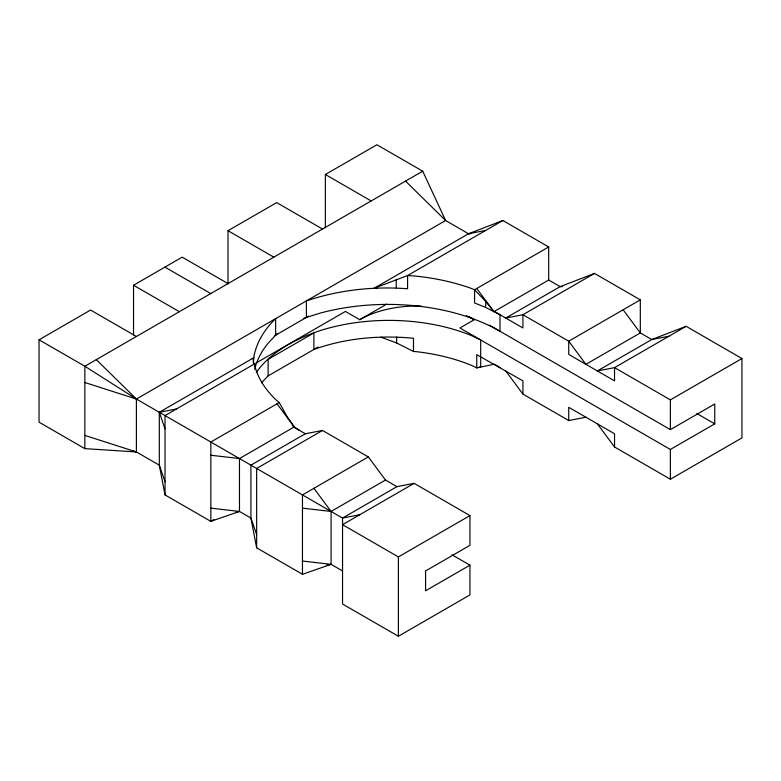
<?xml version="1.0" encoding="UTF-8"?>
<svg xmlns="http://www.w3.org/2000/svg" width="781" height="781" viewBox="0 0 781 781"><rect width="100%" height="100%" fill="white"/><g stroke="black" fill="none" stroke-linecap="round" stroke-linejoin="round"><path stroke-width="1.17" d="M253.395 363.038L253.815 357.698L159.304 412.27L159.304 465.164L165.025 494.92L210.841 521.366L239.474 511.448L250.926 518.067L256.646 534.595M253.435 359.387C255.612 343.62 264.251 329.514 275.634 318.658L275.634 335.186M261.42 382.836L268.127 375.886L318.092 347.037M276.952 333.78L267.776 343.611A158.836 91.709 0 0 0 254.645 369.247M165.025 481.701L159.304 465.164L136.392 451.945L84.856 448.636L39.05 422.189L39.05 339.803L90.586 310.047L136.392 336.494M133.531 334.922L133.531 285.25L182.207 257.154L228.013 283.601M228.013 284.011L228.013 230.698L276.689 202.601L322.504 229.048M325.365 227.808L325.365 174.495L376.901 144.749L422.706 171.195L445.619 220.515L468.522 233.744L470.894 233.744M422.706 171.195L84.856 366.25L39.05 339.803M444.223 218.514L445.619 220.515L136.392 399.042L84.856 382.514M274.883 335.625L308.651 316.12M502.876 220.515L468.522 233.744L374.001 288.316L407.575 275.547L502.876 220.515L548.692 246.972L548.692 280.633M255.865 363.126L345.407 311.434L359.719 319.702A80.98 46.753 0 0 1 416.986 306.006L421.193 306.162M359.719 319.702L386.79 304.073M210.841 455.245L239.474 458.554L294.222 426.943L286.773 415.98L279.237 402.537L210.841 442.026L210.841 521.366L213.965 519.57M548.692 246.972L474.565 289.761L469.586 287.779A158.836 91.709 0 0 0 415.492 276.074L407.575 275.547L407.575 288.765C373.503 286.168 338.788 289.936 306.377 300.91L306.377 317.437M486.007 300.949L485.528 307.333L500.016 314.743L500.016 331.271A158.836 91.709 0 0 0 320.962 312.898L303.936 318.199M469.039 316.695L474.243 319.702L459.931 327.971L670.371 449.465L714.752 423.839L714.752 404.002L670.371 429.628L489.462 325.179M485.528 307.333L474.565 302.989L474.565 289.761L485.528 301.232L493.943 311.639L548.692 280.028L560.143 286.637L562.505 286.637M84.856 448.636L84.856 366.25L136.392 399.042L342.547 518.067L342.547 604.025L398.378 636.251L469.947 594.927L469.947 565.171L425.577 590.797L425.577 570.96L469.947 545.333L469.947 515.587L414.125 483.351L396.943 486.651L385.492 480.042L368.31 456.905L322.504 430.448L305.322 433.758L250.926 465.164L250.926 518.067L256.646 547.823L302.462 574.269L331.085 564.351L342.547 570.96M322.504 430.448L256.646 468.473L256.646 547.823M594.497 273.418L522.919 314.743L505.737 318.052L560.143 286.637L594.497 273.418L640.313 299.865L640.313 333.526M368.31 456.905L302.462 494.92L302.462 574.269M640.313 299.865L568.734 341.19L522.919 314.743L522.919 327.961L494.285 311.434M385.492 480.042L331.085 511.448L302.462 508.148M668.936 336.23L651.764 339.54L640.313 332.921L585.906 364.336L568.734 341.19L568.734 354.418L614.54 380.864L614.54 367.636L686.118 326.312L741.95 358.547L741.95 437.897L670.371 479.222L614.54 446.986L597.358 423.839M396.943 486.651L342.547 518.067L359.719 514.757M414.125 483.351L342.547 524.676L398.378 556.912L469.947 515.587M686.118 326.312L651.764 339.54L597.358 370.946L614.54 367.636L670.371 399.872L741.95 358.547M468.522 233.744L485.704 230.434M375.651 287.359L376.92 287.115L376.92 288.091M252.165 358.655L253.435 358.411L253.308 362.189L254.606 363.858L255.524 368.427A158.836 91.709 0 0 0 275.8 399.657L279.237 402.537M176.477 408.961L159.304 412.27L165.025 428.798M505.737 370.946L522.919 394.083L568.734 420.539L585.906 417.23M236.038 512.111L239.474 511.448L239.474 458.554M326.507 565.229L331.085 564.351L331.085 511.448L313.913 488.31M256.471 372.293A142.552 82.298 0 0 1 264.222 362.833C279.588 347.408 299.435 337.499 319.898 330.685A142.552 82.298 0 0 1 471.021 335.4L480.686 339.95L480.686 366.953L476.742 367.851L471.021 365.157A142.552 82.298 0 0 0 416.41 351.684L413.481 351.479L413.481 338.251C380.035 335.069 345.592 337.997 313.884 349.478L313.884 332.94L268.127 359.358L268.127 375.886M210.841 508.148L239.474 511.448M302.462 561.041L331.085 564.351M132.858 451.067L136.392 451.945L136.392 399.042L96.317 359.641M84.856 435.417L136.392 451.945M380.972 337.187L396.631 342.976L413.481 351.479M325.365 174.495L371.17 200.951M696.818 413.491L714.752 423.839M228.013 230.698L273.828 257.154M164.928 267.122L210.743 293.578M133.531 285.25L179.347 311.697M293.871 427.148L305.322 433.758M452.033 554.832L469.947 565.171M500.016 367.636L494.51 364.21L476.742 367.851L476.742 354.623L522.919 380.864L522.919 394.083M292.358 425.733L299.592 430.458M405.534 181.114L445.619 220.515M623.131 309.784L640.313 332.921M476.761 288.492L493.943 311.639M277.04 403.806L294.222 426.943M670.371 399.872L670.371 429.628M670.371 449.465L670.371 479.222M614.54 446.986L614.54 433.758L568.734 407.311L568.734 420.539M398.378 556.912L398.378 636.251M396.631 337.041L396.631 342.976M396.27 279.647L396.27 288.013M254.606 366.26L254.606 363.858L165.025 415.58L165.025 494.92M466.286 315.67A80.98 46.753 0 0 1 474.243 319.702"/></g></svg>
